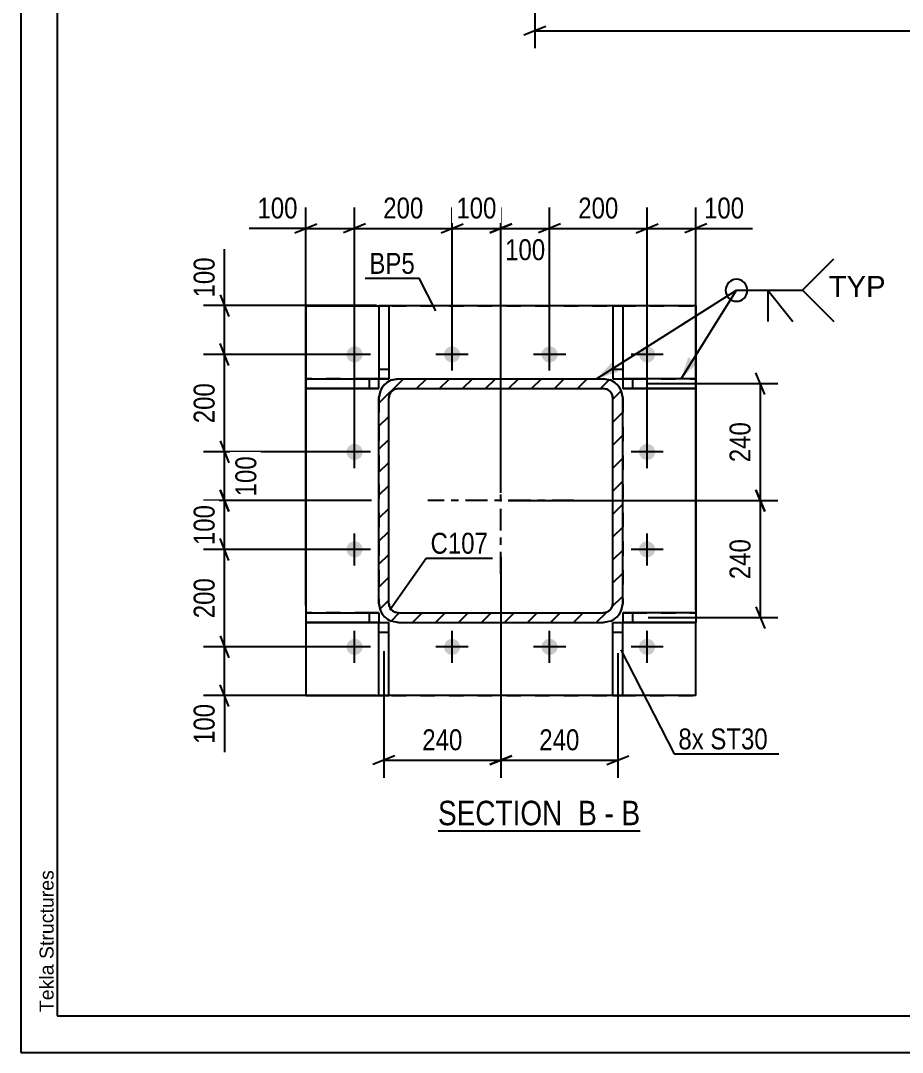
# Model space of a CAD drawing. Header units: millimetres. Extents: x -130 to 464, y -170 to 250.
# Drawn here: x -130.2 to -9.6, y -169.6 to -28.5 of the extents above; entities that cross this region are included whole.
import ezdxf

# ---------------------------------------------------------------- set-up
doc = ezdxf.new("R2010")
doc.units = ezdxf.units.MM
doc.linetypes.add('DXK_LINE_DOT2', pattern=[3.9198, 1.9599, -1.9599])
doc.linetypes.add('DXK_LINE_DOT3', pattern=[5.9187, 2.979, -0.9799, 0.9799, -0.9799])
doc.styles.add('Arial', font='ARIAL.TTF', dxfattribs={"height": 0.2})
doc.styles.add('Arial Narrow', font='ARIALN.TTF', dxfattribs={"height": 0.2})

# ---------------------------------------------------------------- blocks, each defined once
blk = doc.blocks.new('Unknown-284858837-1134')
at = {"color": 5, "linetype": 'Continuous'}
for p, q in [((-130.16, 250.42), (-130.16, -169.58)), ((-125.16, 245.42), (-125.16, -164.58)), ((-125.16, -164.58), (458.84, -164.58)), ((-130.16, -169.58), (463.84, -169.58))]:
    blk.add_line(p, q, dxfattribs=at)
at = {"color": 174, "linetype": 'Continuous', "style": 'Arial'}
blk.add_text('Tekla Structures', height=1.9102, rotation=90, dxfattribs=at).set_placement((-125.66, -164.08))
blk = doc.blocks.new('Unknown-284858837-11 - 2132')
at = {"color": 6, "linetype": 'Continuous'}
blk.add_line((-73.09, -139.26), (-45.44, -139.26), dxfattribs=at)
at = {"color": 0, "linetype": 'Continuous'}
for points in [[(-54.98, -138.51), (-54.98, -135.01), (-73.09, -135.01), (-73.09, -138.51)], [(-51.37, -138.51), (-51.37, -135.01), (-53.93, -135.01), (-53.93, -138.51)], [(-49.05, -138.51), (-49.05, -135.01), (-50.32, -135.01), (-50.32, -138.51)], [(-45.44, -138.51), (-45.44, -135.01), (-48, -135.01), (-48, -138.51)]]:
    blk.add_wipeout(points, dxfattribs=at)
at = {"color": 7, "linetype": 'Continuous', "style": 'Arial Narrow'}
for s, p in [('SECTION ', (-73.09, -138.51)), ('B', (-53.93, -138.51)), ('B', (-48, -138.51)), ('-', (-50.32, -138.51))]:
    blk.add_text(s, height=3.34, dxfattribs=at).set_placement(p)
blk = doc.blocks.new('Part-284858837-2175 - 2132')
at = {"color": 2, "linetype": 'Continuous'}
for p, q in [((-91.17, -77.46), (-82.5, -77.45)), ((-91.17, -77.46), (-91.17, -77.46)), ((-91.17, -77.46), (-91.17, -78.79)), ((-82.5, -77.45), (-81.17, -77.45)), ((-82.5, -77.45), (-82.5, -78.79)), ((-81.17, -78.79), (-81.17, -77.45)), ((-91.17, -78.79), (-82.5, -78.79)), ((-82.5, -78.79), (-91.17, -78.79)), ((-82.5, -78.79), (-81.17, -78.79)), ((-81.17, -78.79), (-82.5, -78.79)), ((-81.17, -78.79), (-81.17, -78.79))]:
    blk.add_line(p, q, dxfattribs=at)
at = {"color": 7, "linetype": 'DXK_LINE_DOT2'}
for p, q in [((-82.5, -77.46), (-91.17, -77.46)), ((-81.17, -77.46), (-82.5, -77.46)), ((-81.17, -77.45), (-81.17, -77.46)), ((-82.5, -78.79), (-82.5, -78.79))]:
    blk.add_line(p, q, dxfattribs=at)
blk = doc.blocks.new('Part-284858837-2180 - 2132')
at = {"color": 2, "linetype": 'Continuous'}
for p, q in [((-91.17, -109.46), (-82.5, -109.45)), ((-91.17, -109.46), (-91.17, -109.46)), ((-91.17, -109.46), (-91.17, -110.79)), ((-82.5, -109.45), (-81.17, -109.45)), ((-82.5, -109.45), (-82.5, -110.79)), ((-81.17, -109.45), (-81.17, -110.79)), ((-91.17, -110.79), (-82.5, -110.79)), ((-82.5, -110.79), (-91.17, -110.79)), ((-82.5, -110.79), (-81.17, -110.79)), ((-81.17, -110.79), (-82.5, -110.79))]:
    blk.add_line(p, q, dxfattribs=at)
at = {"color": 7, "linetype": 'DXK_LINE_DOT2'}
for p, q in [((-82.5, -109.46), (-91.17, -109.46)), ((-81.17, -109.46), (-82.5, -109.46)), ((-81.17, -109.45), (-81.17, -109.46)), ((-82.5, -110.79), (-82.5, -110.79)), ((-81.17, -110.79), (-81.17, -110.79)), ((-81.17, -110.79), (-81.17, -110.79))]:
    blk.add_line(p, q, dxfattribs=at)
blk = doc.blocks.new('Bolt-284858837-2244 - 2132')
at = {"linetype": 'Continuous'}
for points in [[(-84.5, -75.22), (-84.73, -75.2), (-84.95, -75.13), (-85.15, -75.01), (-85.32, -74.86), (-85.45, -74.67), (-85.55, -74.46), (-85.6, -74.24), (-85.6, -74.01), (-85.55, -73.78), (-85.45, -73.57), (-85.32, -73.39), (-85.15, -73.23), (-84.95, -73.12), (-84.73, -73.05), (-84.5, -73.02), (-84.27, -73.05), (-84.05, -73.12), (-83.85, -73.23), (-83.68, -73.39), (-83.55, -73.57), (-83.46, -73.78), (-83.41, -74.01), (-83.41, -74.24), (-83.46, -74.46), (-83.55, -74.67), (-83.68, -74.86), (-83.85, -75.01), (-84.05, -75.13), (-84.27, -75.2)], [(-71.17, -75.22), (-71.4, -75.2), (-71.62, -75.13), (-71.81, -75.01), (-71.99, -74.86), (-72.12, -74.67), (-72.21, -74.46), (-72.26, -74.24), (-72.26, -74.01), (-72.21, -73.78), (-72.12, -73.57), (-71.99, -73.39), (-71.81, -73.23), (-71.62, -73.12), (-71.4, -73.05), (-71.17, -73.02), (-70.94, -73.05), (-70.72, -73.12), (-70.52, -73.23), (-70.35, -73.39), (-70.22, -73.57), (-70.12, -73.78), (-70.07, -74.01), (-70.07, -74.24), (-70.12, -74.46), (-70.22, -74.67), (-70.35, -74.86), (-70.52, -75.01), (-70.72, -75.13), (-70.94, -75.2)], [(-57.83, -75.22), (-58.06, -75.2), (-58.28, -75.13), (-58.48, -75.01), (-58.65, -74.86), (-58.79, -74.67), (-58.88, -74.46), (-58.93, -74.24), (-58.93, -74.01), (-58.88, -73.78), (-58.79, -73.57), (-58.65, -73.39), (-58.48, -73.23), (-58.28, -73.12), (-58.06, -73.05), (-57.83, -73.02), (-57.61, -73.05), (-57.39, -73.12), (-57.19, -73.23), (-57.02, -73.39), (-56.88, -73.57), (-56.79, -73.78), (-56.74, -74.01), (-56.74, -74.24), (-56.79, -74.46), (-56.88, -74.67), (-57.02, -74.86), (-57.19, -75.01), (-57.39, -75.13), (-57.61, -75.2)], [(-44.5, -75.22), (-44.73, -75.2), (-44.95, -75.13), (-45.15, -75.01), (-45.32, -74.86), (-45.45, -74.67), (-45.55, -74.46), (-45.6, -74.24), (-45.6, -74.01), (-45.55, -73.78), (-45.45, -73.57), (-45.32, -73.39), (-45.15, -73.23), (-44.95, -73.12), (-44.73, -73.05), (-44.5, -73.02), (-44.27, -73.05), (-44.05, -73.12), (-43.85, -73.23), (-43.68, -73.39), (-43.55, -73.57), (-43.46, -73.78), (-43.41, -74.01), (-43.41, -74.24), (-43.46, -74.46), (-43.55, -74.67), (-43.68, -74.86), (-43.85, -75.01), (-44.05, -75.13), (-44.27, -75.2)], [(-84.5, -88.56), (-84.73, -88.53), (-84.95, -88.46), (-85.15, -88.35), (-85.32, -88.19), (-85.45, -88.01), (-85.55, -87.8), (-85.6, -87.57), (-85.6, -87.34), (-85.55, -87.12), (-85.45, -86.91), (-85.32, -86.72), (-85.15, -86.57), (-84.95, -86.45), (-84.73, -86.38), (-84.5, -86.36), (-84.27, -86.38), (-84.05, -86.45), (-83.85, -86.57), (-83.68, -86.72), (-83.55, -86.91), (-83.46, -87.12), (-83.41, -87.34), (-83.41, -87.57), (-83.46, -87.8), (-83.55, -88.01), (-83.68, -88.19), (-83.85, -88.35), (-84.05, -88.46), (-84.27, -88.53)], [(-44.5, -88.56), (-44.73, -88.53), (-44.95, -88.46), (-45.15, -88.35), (-45.32, -88.19), (-45.45, -88.01), (-45.55, -87.8), (-45.6, -87.57), (-45.6, -87.34), (-45.55, -87.12), (-45.45, -86.91), (-45.32, -86.72), (-45.15, -86.57), (-44.95, -86.45), (-44.73, -86.38), (-44.5, -86.36), (-44.27, -86.38), (-44.05, -86.45), (-43.85, -86.57), (-43.68, -86.72), (-43.55, -86.91), (-43.46, -87.12), (-43.41, -87.34), (-43.41, -87.57), (-43.46, -87.8), (-43.55, -88.01), (-43.68, -88.19), (-43.85, -88.35), (-44.05, -88.46), (-44.27, -88.53)], [(-84.5, -101.89), (-84.73, -101.86), (-84.95, -101.79), (-85.15, -101.68), (-85.32, -101.53), (-85.45, -101.34), (-85.55, -101.13), (-85.6, -100.9), (-85.6, -100.67), (-85.55, -100.45), (-85.45, -100.24), (-85.32, -100.05), (-85.15, -99.9), (-84.95, -99.78), (-84.73, -99.71), (-84.5, -99.69), (-84.27, -99.71), (-84.05, -99.78), (-83.85, -99.9), (-83.68, -100.05), (-83.55, -100.24), (-83.46, -100.45), (-83.41, -100.67), (-83.41, -100.9), (-83.46, -101.13), (-83.55, -101.34), (-83.68, -101.53), (-83.85, -101.68), (-84.05, -101.79), (-84.27, -101.86)], [(-44.5, -101.89), (-44.73, -101.86), (-44.95, -101.79), (-45.15, -101.68), (-45.32, -101.53), (-45.45, -101.34), (-45.55, -101.13), (-45.6, -100.9), (-45.6, -100.67), (-45.55, -100.45), (-45.45, -100.24), (-45.32, -100.05), (-45.15, -99.9), (-44.95, -99.78), (-44.73, -99.71), (-44.5, -99.69), (-44.27, -99.71), (-44.05, -99.78), (-43.85, -99.9), (-43.68, -100.05), (-43.55, -100.24), (-43.46, -100.45), (-43.41, -100.67), (-43.41, -100.9), (-43.46, -101.13), (-43.55, -101.34), (-43.68, -101.53), (-43.85, -101.68), (-44.05, -101.79), (-44.27, -101.86)], [(-84.5, -115.22), (-84.73, -115.2), (-84.95, -115.13), (-85.15, -115.01), (-85.32, -114.86), (-85.45, -114.67), (-85.55, -114.46), (-85.6, -114.24), (-85.6, -114.01), (-85.55, -113.78), (-85.45, -113.57), (-85.32, -113.39), (-85.15, -113.23), (-84.95, -113.12), (-84.73, -113.05), (-84.5, -113.02), (-84.27, -113.05), (-84.05, -113.12), (-83.85, -113.23), (-83.68, -113.39), (-83.55, -113.57), (-83.46, -113.78), (-83.41, -114.01), (-83.41, -114.24), (-83.46, -114.46), (-83.55, -114.67), (-83.68, -114.86), (-83.85, -115.01), (-84.05, -115.13), (-84.27, -115.2)], [(-71.17, -115.22), (-71.4, -115.2), (-71.62, -115.13), (-71.81, -115.01), (-71.99, -114.86), (-72.12, -114.67), (-72.21, -114.46), (-72.26, -114.24), (-72.26, -114.01), (-72.21, -113.78), (-72.12, -113.57), (-71.99, -113.39), (-71.81, -113.23), (-71.62, -113.12), (-71.4, -113.05), (-71.17, -113.02), (-70.94, -113.05), (-70.72, -113.12), (-70.52, -113.23), (-70.35, -113.39), (-70.22, -113.57), (-70.12, -113.78), (-70.07, -114.01), (-70.07, -114.24), (-70.12, -114.46), (-70.22, -114.67), (-70.35, -114.86), (-70.52, -115.01), (-70.72, -115.13), (-70.94, -115.2)], [(-57.83, -115.22), (-58.06, -115.2), (-58.28, -115.13), (-58.48, -115.01), (-58.65, -114.86), (-58.79, -114.67), (-58.88, -114.46), (-58.93, -114.24), (-58.93, -114.01), (-58.88, -113.78), (-58.79, -113.57), (-58.65, -113.39), (-58.48, -113.23), (-58.28, -113.12), (-58.06, -113.05), (-57.83, -113.02), (-57.61, -113.05), (-57.39, -113.12), (-57.19, -113.23), (-57.02, -113.39), (-56.88, -113.57), (-56.79, -113.78), (-56.74, -114.01), (-56.74, -114.24), (-56.79, -114.46), (-56.88, -114.67), (-57.02, -114.86), (-57.19, -115.01), (-57.39, -115.13), (-57.61, -115.2)], [(-44.5, -115.22), (-44.73, -115.2), (-44.95, -115.13), (-45.15, -115.01), (-45.32, -114.86), (-45.45, -114.67), (-45.55, -114.46), (-45.6, -114.24), (-45.6, -114.01), (-45.55, -113.78), (-45.45, -113.57), (-45.32, -113.39), (-45.15, -113.23), (-44.95, -113.12), (-44.73, -113.05), (-44.5, -113.02), (-44.27, -113.05), (-44.05, -113.12), (-43.85, -113.23), (-43.68, -113.39), (-43.55, -113.57), (-43.46, -113.78), (-43.41, -114.01), (-43.41, -114.24), (-43.46, -114.46), (-43.55, -114.67), (-43.68, -114.86), (-43.85, -115.01), (-44.05, -115.13), (-44.27, -115.2)]]:
    blk.add_hatch(color=1, dxfattribs=at).paths.add_polyline_path(points)
at = {"color": 1, "linetype": 'Continuous'}
for p, q in [((-84.5, -76.32), (-84.5, -71.92)), ((-71.17, -76.32), (-71.17, -71.92)), ((-57.83, -76.32), (-57.83, -71.92)), ((-44.5, -76.32), (-44.5, -71.92)), ((-82.3, -74.12), (-86.7, -74.12)), ((-68.97, -74.12), (-73.37, -74.12)), ((-55.63, -74.12), (-60.03, -74.12)), ((-42.3, -74.12), (-46.7, -74.12)), ((-84.5, -89.66), (-84.5, -85.26)), ((-44.5, -89.66), (-44.5, -85.26)), ((-82.3, -87.46), (-86.7, -87.46)), ((-42.3, -87.46), (-46.7, -87.46)), ((-84.5, -102.99), (-84.5, -98.59)), ((-44.5, -102.99), (-44.5, -98.59)), ((-82.3, -100.79), (-86.7, -100.79)), ((-42.3, -100.79), (-46.7, -100.79)), ((-84.5, -116.32), (-84.5, -111.92)), ((-71.17, -116.32), (-71.17, -111.92)), ((-57.83, -116.32), (-57.83, -111.92)), ((-44.5, -116.32), (-44.5, -111.92)), ((-82.3, -114.12), (-86.7, -114.12)), ((-68.97, -114.12), (-73.37, -114.12)), ((-55.63, -114.12), (-60.03, -114.12)), ((-42.3, -114.12), (-46.7, -114.12))]:
    blk.add_line(p, q, dxfattribs=at)
blk = doc.blocks.new('Part-284858837-2185 - 2132')
at = {"color": 2, "linetype": 'Continuous'}
for p, q in [((-46.5, -77.45), (-47.83, -77.45)), ((-47.83, -77.45), (-47.83, -78.79)), ((-46.5, -77.45), (-46.5, -78.79)), ((-37.83, -77.46), (-46.5, -77.45)), ((-37.83, -77.46), (-37.83, -78.79)), ((-47.83, -78.79), (-46.5, -78.79)), ((-46.5, -78.79), (-47.83, -78.79)), ((-47.83, -78.79), (-47.83, -78.79)), ((-47.83, -78.79), (-47.83, -78.79)), ((-46.5, -78.79), (-37.83, -78.79)), ((-37.83, -78.79), (-46.5, -78.79)), ((-37.83, -78.79), (-37.83, -78.79))]:
    blk.add_line(p, q, dxfattribs=at)
at = {"color": 7, "linetype": 'DXK_LINE_DOT2'}
for p, q in [((-47.83, -77.46), (-46.5, -77.46)), ((-46.5, -77.46), (-37.83, -77.46)), ((-46.5, -78.79), (-46.5, -78.79)), ((-37.83, -78.79), (-37.83, -78.79))]:
    blk.add_line(p, q, dxfattribs=at)
blk = doc.blocks.new('Part-284858837-2190 - 2132')
at = {"color": 2, "linetype": 'Continuous'}
for p, q in [((-46.5, -109.45), (-47.83, -109.45)), ((-47.83, -109.45), (-47.83, -110.79)), ((-46.5, -109.45), (-46.5, -110.79)), ((-37.83, -109.46), (-46.5, -109.45)), ((-37.83, -109.46), (-37.83, -110.79)), ((-47.83, -110.79), (-46.5, -110.79)), ((-46.5, -110.79), (-47.83, -110.79)), ((-46.5, -110.79), (-37.83, -110.79)), ((-37.83, -110.79), (-46.5, -110.79)), ((-37.83, -110.79), (-37.83, -110.79))]:
    blk.add_line(p, q, dxfattribs=at)
at = {"color": 7, "linetype": 'DXK_LINE_DOT2'}
for p, q in [((-47.83, -109.46), (-46.5, -109.46)), ((-46.5, -109.46), (-37.83, -109.46)), ((-47.83, -110.79), (-47.83, -110.79)), ((-47.83, -110.79), (-47.83, -110.79)), ((-46.5, -110.79), (-46.5, -110.79)), ((-37.83, -110.79), (-37.83, -110.79))]:
    blk.add_line(p, q, dxfattribs=at)
blk = doc.blocks.new('Part-284858837-2226 - 2132')
at = {"color": 2, "linetype": 'Continuous'}
for p, q in [((-91.17, -67.46), (-81.17, -67.46)), ((-91.17, -67.46), (-91.17, -67.46)), ((-91.17, -67.46), (-91.17, -77.46)), ((-49.17, -67.46), (-79.83, -67.46)), ((-37.83, -67.46), (-47.83, -67.46)), ((-37.83, -67.46), (-37.83, -67.46)), ((-37.83, -67.46), (-37.83, -77.46)), ((-91.17, -78.79), (-91.17, -109.46)), ((-37.83, -78.79), (-37.83, -109.46)), ((-91.17, -110.79), (-91.17, -120.79)), ((-37.83, -120.79), (-37.83, -110.79)), ((-91.17, -120.79), (-81.17, -120.79)), ((-49.17, -120.79), (-79.83, -120.79)), ((-37.83, -120.79), (-47.83, -120.79))]:
    blk.add_line(p, q, dxfattribs=at)
at = {"color": 7, "linetype": 'DXK_LINE_DOT2'}
for p, q in [((-91.17, -67.46), (-37.83, -67.46)), ((-81.17, -67.46), (-79.83, -67.46)), ((-47.83, -67.46), (-49.17, -67.46)), ((-91.17, -77.46), (-91.17, -78.79)), ((-37.83, -77.46), (-37.83, -78.79)), ((-91.17, -109.46), (-91.17, -110.79)), ((-37.83, -109.46), (-37.83, -110.79)), ((-91.17, -120.79), (-37.83, -120.79)), ((-81.17, -120.79), (-79.83, -120.79)), ((-47.83, -120.79), (-49.17, -120.79))]:
    blk.add_line(p, q, dxfattribs=at)
blk = doc.blocks.new('Part-284858837-2259 - 2132')
at = {"linetype": 'Continuous'}
h = blk.add_hatch(dxfattribs=at)
h.set_pattern_fill('', scale=0.7, style=0, pattern_type=0)
h.set_pattern_definition([(45, (-48.0378, -79.0994), (-1.57154, 1.57154), [])])
h.paths.add_polyline_path([(-47.83, -80.12), (-48.04, -79.1), (-48.62, -78.23), (-49.48, -77.66), (-50.5, -77.45), (-78.5, -77.45), (-79.52, -77.66), (-80.39, -78.23), (-80.97, -79.1), (-81.17, -80.12), (-81.17, -108.12), (-80.97, -109.14), (-80.39, -110.01), (-79.52, -110.58), (-78.5, -110.79), (-50.5, -110.79), (-49.48, -110.58), (-48.62, -110.01), (-48.04, -109.14), (-47.83, -108.12)])
h.paths.add_polyline_path([(-49.27, -108.63), (-49.56, -109.06), (-49.99, -109.35), (-50.5, -109.45), (-78.5, -109.45), (-79.01, -109.35), (-79.44, -109.06), (-79.73, -108.63), (-79.83, -108.12), (-79.83, -80.12), (-79.73, -79.61), (-79.44, -79.18), (-79.01, -78.89), (-78.5, -78.79), (-50.5, -78.79), (-49.99, -78.89), (-49.56, -79.18), (-49.27, -79.61), (-49.17, -80.12), (-49.17, -108.12)])
at = {"color": 2, "linetype": 'Continuous'}
for p, q in [((-78.5, -77.45), (-79.52, -77.66)), ((-78.5, -77.45), (-50.5, -77.45)), ((-49.48, -77.66), (-50.5, -77.45)), ((-78.5, -78.79), (-79.01, -78.89)), ((-79.01, -78.89), (-78.5, -78.79)), ((-78.5, -78.79), (-78.5, -78.79)), ((-78.5, -78.79), (-50.5, -78.79)), ((-78.5, -78.79), (-50.5, -78.79)), ((-50.5, -78.79), (-50.5, -78.79)), ((-49.99, -78.89), (-50.5, -78.79)), ((-50.5, -78.79), (-49.99, -78.89)), ((-80.97, -79.1), (-81.17, -80.12)), ((-81.17, -108.12), (-81.17, -80.12)), ((-79.83, -80.12), (-79.73, -79.61)), ((-79.83, -108.12), (-79.83, -80.12)), ((-49.27, -79.61), (-49.17, -80.12)), ((-49.17, -108.12), (-49.17, -80.12)), ((-47.83, -80.12), (-48.04, -79.1)), ((-47.83, -108.12), (-47.83, -80.12)), ((-81.17, -108.12), (-80.97, -109.14)), ((-79.73, -108.63), (-79.83, -108.12)), ((-49.17, -108.12), (-49.27, -108.63)), ((-48.04, -109.14), (-47.83, -108.12)), ((-80.97, -109.14), (-80.97, -109.14)), ((-80.97, -109.14), (-80.97, -109.14)), ((-78.5, -109.45), (-79.01, -109.35)), ((-78.5, -109.45), (-50.5, -109.45)), ((-49.99, -109.35), (-50.5, -109.45)), ((-48.04, -109.14), (-48.04, -109.14)), ((-48.04, -109.14), (-48.04, -109.14)), ((-79.52, -110.58), (-78.5, -110.79)), ((-78.5, -110.79), (-79.52, -110.59)), ((-78.5, -110.79), (-50.5, -110.79)), ((-78.5, -110.79), (-78.5, -110.79)), ((-78.5, -110.79), (-50.5, -110.79)), ((-50.5, -110.79), (-49.48, -110.58)), ((-49.48, -110.59), (-50.5, -110.79)), ((-50.5, -110.79), (-50.5, -110.79))]:
    blk.add_line(p, q, dxfattribs=at)
at = {"color": 7, "linetype": 'DXK_LINE_DOT2'}
for p, q in [((-79.52, -77.66), (-78.5, -77.46)), ((-78.5, -77.46), (-78.5, -77.45)), ((-78.5, -77.46), (-50.5, -77.46)), ((-50.5, -77.46), (-50.5, -77.45)), ((-50.5, -77.46), (-49.48, -77.66)), ((-81.17, -80.12), (-80.97, -79.1)), ((-81.17, -80.12), (-81.17, -108.12)), ((-79.73, -79.61), (-79.83, -80.12)), ((-79.83, -80.12), (-79.83, -80.12)), ((-79.83, -108.12), (-79.83, -80.12)), ((-79.73, -79.61), (-79.73, -79.61)), ((-49.27, -79.61), (-49.27, -79.61)), ((-49.17, -80.12), (-49.27, -79.61)), ((-49.17, -80.12), (-49.17, -80.12)), ((-49.17, -108.12), (-49.17, -80.12)), ((-48.04, -79.1), (-47.83, -80.12)), ((-47.83, -80.12), (-47.83, -108.12)), ((-80.97, -109.14), (-81.17, -108.12)), ((-79.83, -108.12), (-79.83, -108.12)), ((-79.83, -108.12), (-79.73, -108.63)), ((-49.27, -108.63), (-49.17, -108.12)), ((-49.17, -108.12), (-49.17, -108.12)), ((-47.83, -108.12), (-48.04, -109.14)), ((-79.01, -109.35), (-78.5, -109.46)), ((-78.5, -109.46), (-78.5, -109.45)), ((-78.5, -109.46), (-50.5, -109.46)), ((-50.5, -109.46), (-49.99, -109.35)), ((-50.5, -109.46), (-50.5, -109.45))]:
    blk.add_line(p, q, dxfattribs=at)
at = {"color": 7, "linetype": 'DXK_LINE_DOT3'}
for p, q in [((-64.5, -104.12), (-64.5, -84.12)), ((-54.5, -94.12), (-74.5, -94.12))]:
    blk.add_line(p, q, dxfattribs=at)
at = {"color": 7, "linetype": 'DXK_LINE_DOT2'}
for centre, radius, start, end in [((-78.5, -80.12), 2.67, 112.5, 157.5), ((-50.5, -80.12), 2.67, 22.5, 67.5), ((-78.5, -108.12), 1.33, 202.5, 247.5), ((-50.5, -108.12), 1.33, 292.5, 337.5)]:
    blk.add_arc(centre, radius, start, end, dxfattribs=at)
at = {"color": 2, "linetype": 'Continuous'}
for centre, radius, start, end in [((-78.5, -80.12), 2.67, 112.5, 157.5), ((-78.5, -80.12), 1.33, 112.5, 157.5), ((-78.5, -80.12), 1.33, 112.5, 157.5), ((-50.5, -80.12), 1.33, 22.5, 67.5), ((-50.5, -80.12), 1.33, 22.5, 67.5), ((-50.5, -80.12), 2.67, 22.5, 67.5), ((-78.5, -108.12), 1.33, 202.5, 247.5), ((-50.5, -108.12), 1.33, 292.5, 337.5), ((-78.5, -108.12), 2.67, 202.5, 247.5), ((-78.5, -108.12), 2.67, 202.5, 247.5), ((-50.5, -108.12), 2.67, 292.5, 337.5), ((-50.5, -108.12), 2.67, 292.5, 337.5)]:
    blk.add_arc(centre, radius, start, end, dxfattribs=at)
blk = doc.blocks.new('Part-284858837-2264 - 2132')
at = {"color": 2, "linetype": 'Continuous'}
for p, q in [((-81.17, -110.79), (-79.83, -110.79)), ((-81.17, -120.79), (-81.17, -110.79)), ((-79.83, -120.79), (-79.83, -110.79)), ((-81.17, -112.12), (-79.83, -112.12)), ((-81.17, -120.79), (-79.83, -120.79))]:
    blk.add_line(p, q, dxfattribs=at)
at = {"color": 7, "linetype": 'DXK_LINE_DOT2'}
for p, q in [((-81.17, -110.79), (-79.83, -110.79)), ((-81.17, -112.12), (-79.83, -112.12)), ((-79.83, -120.79), (-81.17, -120.79))]:
    blk.add_line(p, q, dxfattribs=at)
blk = doc.blocks.new('Part-284858837-2269 - 2132')
at = {"color": 2, "linetype": 'Continuous'}
for p, q in [((-49.17, -110.79), (-47.83, -110.79)), ((-49.17, -120.79), (-49.17, -110.79)), ((-47.83, -120.79), (-47.83, -110.79)), ((-49.17, -112.12), (-47.83, -112.12)), ((-49.17, -120.79), (-47.83, -120.79))]:
    blk.add_line(p, q, dxfattribs=at)
at = {"color": 7, "linetype": 'DXK_LINE_DOT2'}
for p, q in [((-49.17, -110.79), (-47.83, -110.79)), ((-49.17, -112.12), (-47.83, -112.12)), ((-47.83, -120.79), (-49.17, -120.79))]:
    blk.add_line(p, q, dxfattribs=at)
blk = doc.blocks.new('Part-284858837-2274 - 2132')
at = {"color": 2, "linetype": 'Continuous'}
for p, q in [((-81.17, -67.46), (-81.17, -77.45)), ((-79.83, -67.46), (-81.17, -67.46)), ((-79.83, -67.46), (-79.83, -77.46)), ((-81.17, -76.12), (-79.83, -76.12)), ((-81.17, -77.45), (-79.83, -77.45)), ((-79.83, -77.46), (-81.17, -77.46))]:
    blk.add_line(p, q, dxfattribs=at)
at = {"color": 7, "linetype": 'DXK_LINE_DOT2'}
for p, q in [((-81.17, -67.46), (-79.83, -67.46)), ((-81.17, -76.12), (-79.83, -76.12)), ((-81.17, -77.45), (-81.17, -77.46))]:
    blk.add_line(p, q, dxfattribs=at)
blk = doc.blocks.new('Part-284858837-2279 - 2132')
at = {"color": 2, "linetype": 'Continuous'}
for p, q in [((-49.17, -67.46), (-49.17, -77.46)), ((-47.83, -67.46), (-49.17, -67.46)), ((-47.83, -67.46), (-47.83, -77.45)), ((-49.17, -76.12), (-47.83, -76.12)), ((-49.17, -77.45), (-47.83, -77.45)), ((-49.17, -77.46), (-47.83, -77.46))]:
    blk.add_line(p, q, dxfattribs=at)
at = {"color": 7, "linetype": 'DXK_LINE_DOT2'}
for p, q in [((-49.17, -67.46), (-47.83, -67.46)), ((-49.17, -76.12), (-47.83, -76.12)), ((-47.83, -77.45), (-47.83, -77.46))]:
    blk.add_line(p, q, dxfattribs=at)
blk = doc.blocks.new('StraightDimension-284858837-2420 - 2132')
at = {"color": 7, "linetype": 'Continuous'}
for p, q in [((-64.5, -93.03), (-64.5, -54.48)), ((-57.83, -73.12), (-57.83, -54.48)), ((-66, -57.48), (-63, -56.28)), ((-56.33, -56.28), (-59.33, -57.48)), ((-64.5, -56.88), (-57.83, -56.88))]:
    blk.add_line(p, q, dxfattribs=at)
at = {"color": 0}
blk.add_wipeout([(-57.83, -61.83), (-57.83, -57.63), (-64.51, -57.63), (-64.51, -61.83)], dxfattribs=at)
at = {"color": 3, "style": 'Arial Narrow'}
blk.add_text('100', height=2.863, dxfattribs=at).set_placement((-63.91, -61.23))
blk = doc.blocks.new('StraightDimension-284858837-2453 - 2132')
at = {"color": 7, "linetype": 'Continuous'}
for p, q in [((-64.5, -101.79), (-64.5, -132.01)), ((-80.5, -114.7), (-80.5, -132.01)), ((-79, -129.01), (-82, -130.21)), ((-80.5, -129.61), (-64.5, -129.61)), ((-66, -130.21), (-63, -129.01))]:
    blk.add_line(p, q, dxfattribs=at)
at = {"color": 0}
blk.add_wipeout([(-69.16, -128.86), (-69.16, -124.66), (-75.84, -124.66), (-75.84, -128.86)], dxfattribs=at)
at = {"color": 3, "style": 'Arial Narrow'}
blk.add_text('240', height=2.863, dxfattribs=at).set_placement((-75.24, -128.26))
blk = doc.blocks.new('StraightDimension-284858837-2388 - 2132')
at = {"color": 7, "linetype": 'Continuous'}
for p, q in [((-91.17, -108.46), (-91.17, -54.03)), ((-84.5, -86.46), (-84.5, -54.03)), ((-92.67, -57.48), (-89.67, -56.28)), ((-83, -56.28), (-86, -57.48)), ((-91.17, -56.88), (-98.9, -56.88)), ((-91.17, -56.88), (-98.9, -56.88)), ((-91.17, -56.88), (-84.5, -56.88))]:
    blk.add_line(p, q, dxfattribs=at)
at = {"color": 0}
blk.add_wipeout([(-91.69, -56.13), (-91.69, -51.93), (-98.38, -51.93), (-98.38, -56.13)], dxfattribs=at)
at = {"color": 3, "style": 'Arial Narrow'}
blk.add_text('100', height=2.863, dxfattribs=at).set_placement((-97.78, -55.53))
blk = doc.blocks.new('StraightDimension-284858837-5790 - 2132')
at = {"color": 7, "linetype": 'Continuous'}
for p, q in [((-101.69, -75.62), (-102.89, -72.62)), ((-85.5, -74.12), (-105.14, -74.12)), ((-102.29, -87.46), (-102.29, -74.12)), ((-102.89, -85.96), (-101.69, -88.96)), ((-85.5, -87.46), (-105.14, -87.46))]:
    blk.add_line(p, q, dxfattribs=at)
at = {"color": 0}
blk.add_wipeout([(-103.04, -77.45), (-107.24, -77.45), (-107.24, -84.13), (-103.04, -84.13)], dxfattribs=at)
at = {"color": 3, "style": 'Arial Narrow'}
blk.add_text('200', height=2.863, rotation=90.0002, dxfattribs=at).set_placement((-103.64, -83.53))
blk = doc.blocks.new('StraightDimension-284858837-2281 - 2132')
at = {"color": 7, "linetype": 'Continuous'}
for p, q in [((-28.41, -95.62), (-29.61, -92.62)), ((-63.5, -94.12), (-26.61, -94.12)), ((-29.01, -110.12), (-29.01, -94.12)), ((-29.61, -108.62), (-28.41, -111.62)), ((-44.34, -110.12), (-26.61, -110.12))]:
    blk.add_line(p, q, dxfattribs=at)
at = {"color": 0}
blk.add_wipeout([(-29.76, -98.78), (-33.96, -98.78), (-33.96, -105.46), (-29.76, -105.46)], dxfattribs=at)
at = {"color": 3, "style": 'Arial Narrow'}
blk.add_text('240', height=2.863, rotation=90.0002, dxfattribs=at).set_placement((-30.36, -104.86))
blk = doc.blocks.new('StraightDimension-284858837-2292 - 2132')
at = {"color": 7, "linetype": 'Continuous'}
for p, q in [((-28.41, -79.62), (-29.61, -76.62)), ((-44.34, -78.12), (-26.61, -78.12)), ((-29.01, -94.12), (-29.01, -78.12)), ((-29.61, -92.62), (-28.41, -95.62)), ((-63.5, -94.12), (-26.61, -94.12))]:
    blk.add_line(p, q, dxfattribs=at)
at = {"color": 0}
blk.add_wipeout([(-29.76, -82.78), (-33.96, -82.78), (-33.96, -89.46), (-29.76, -89.46)], dxfattribs=at)
at = {"color": 3, "style": 'Arial Narrow'}
blk.add_text('240', height=2.863, rotation=90.0002, dxfattribs=at).set_placement((-30.36, -88.86))
blk = doc.blocks.new('StraightDimension-284858837-2398 - 2132')
at = {"color": 7, "linetype": 'Continuous'}
for p, q in [((-84.5, -86.46), (-84.5, -54.03)), ((-71.17, -73.12), (-71.17, -54.03)), ((-83, -56.28), (-86, -57.48)), ((-72.67, -57.48), (-69.67, -56.28)), ((-84.5, -56.88), (-71.17, -56.88))]:
    blk.add_line(p, q, dxfattribs=at)
at = {"color": 0}
blk.add_wipeout([(-74.49, -56.13), (-74.49, -51.93), (-81.18, -51.93), (-81.18, -56.13)], dxfattribs=at)
at = {"color": 3, "style": 'Arial Narrow'}
blk.add_text('200', height=2.863, dxfattribs=at).set_placement((-80.58, -55.53))
blk = doc.blocks.new('StraightDimension-284858837-2411 - 2132')
at = {"color": 7, "linetype": 'Continuous'}
for p, q in [((-71.17, -73.12), (-71.17, -54.03)), ((-64.5, -93.03), (-64.5, -54.03)), ((-72.67, -57.48), (-69.67, -56.28)), ((-63, -56.28), (-66, -57.48)), ((-71.17, -56.88), (-64.5, -56.88))]:
    blk.add_line(p, q, dxfattribs=at)
at = {"color": 0}
blk.add_wipeout([(-64.49, -56.13), (-64.49, -51.93), (-71.18, -51.93), (-71.18, -56.13)], dxfattribs=at)
at = {"color": 3, "style": 'Arial Narrow'}
blk.add_text('100', height=2.863, dxfattribs=at).set_placement((-70.58, -55.53))
blk = doc.blocks.new('StraightDimension-284858837-2429 - 2132')
at = {"color": 7, "linetype": 'Continuous'}
for p, q in [((-57.83, -73.12), (-57.83, -54.03)), ((-44.5, -86.46), (-44.5, -54.03)), ((-56.33, -56.28), (-59.33, -57.48)), ((-46, -57.48), (-43, -56.28)), ((-57.83, -56.88), (-44.5, -56.88))]:
    blk.add_line(p, q, dxfattribs=at)
at = {"color": 0}
blk.add_wipeout([(-47.83, -56.13), (-47.83, -51.93), (-54.51, -51.93), (-54.51, -56.13)], dxfattribs=at)
at = {"color": 3, "style": 'Arial Narrow'}
blk.add_text('200', height=2.863, dxfattribs=at).set_placement((-53.91, -55.53))
blk = doc.blocks.new('StraightDimension-284858837-2442 - 2132')
at = {"color": 7, "linetype": 'Continuous'}
for p, q in [((-44.5, -86.46), (-44.5, -54.03)), ((-37.83, -109.12), (-37.83, -54.03)), ((-46, -57.48), (-43, -56.28)), ((-36.33, -56.28), (-39.33, -57.48)), ((-44.5, -56.88), (-37.83, -56.88)), ((-37.83, -56.88), (-30.1, -56.88)), ((-37.83, -56.88), (-30.1, -56.88))]:
    blk.add_line(p, q, dxfattribs=at)
at = {"color": 0}
blk.add_wipeout([(-30.63, -56.13), (-30.63, -51.93), (-37.31, -51.93), (-37.31, -56.13)], dxfattribs=at)
at = {"color": 3, "style": 'Arial Narrow'}
blk.add_text('100', height=2.863, dxfattribs=at).set_placement((-36.71, -55.53))
blk = doc.blocks.new('StraightDimension-284858837-2469 - 2132')
at = {"color": 7, "linetype": 'Continuous'}
for p, q in [((-64.5, -101.79), (-64.5, -132.01)), ((-48.5, -114.99), (-48.5, -132.01)), ((-63, -129.01), (-66, -130.21)), ((-64.5, -129.61), (-48.5, -129.61)), ((-50, -130.21), (-47, -129.01))]:
    blk.add_line(p, q, dxfattribs=at)
at = {"color": 0}
blk.add_wipeout([(-53.16, -128.86), (-53.16, -124.66), (-59.84, -124.66), (-59.84, -128.86)], dxfattribs=at)
at = {"color": 3, "style": 'Arial Narrow'}
blk.add_text('240', height=2.863, dxfattribs=at).set_placement((-59.24, -128.26))
blk = doc.blocks.new('StraightDimension-284858837-5789 - 2132')
at = {"color": 7, "linetype": 'Continuous'}
for p, q in [((-102.29, -67.45), (-102.29, -59.72)), ((-102.29, -67.45), (-102.29, -59.72)), ((-102.89, -65.95), (-101.69, -68.95)), ((-81.5, -67.45), (-105.14, -67.45)), ((-102.29, -74.12), (-102.29, -67.45)), ((-101.69, -75.62), (-102.89, -72.62)), ((-85.5, -74.12), (-105.14, -74.12))]:
    blk.add_line(p, q, dxfattribs=at)
at = {"color": 0}
blk.add_wipeout([(-103.04, -60.25), (-107.24, -60.25), (-107.24, -66.93), (-103.04, -66.93)], dxfattribs=at)
at = {"color": 3, "style": 'Arial Narrow'}
blk.add_text('100', height=2.863, rotation=90.0002, dxfattribs=at).set_placement((-103.64, -66.33))
blk = doc.blocks.new('StraightDimension-284858837-5791 - 2132')
at = {"color": 7, "linetype": 'Continuous'}
for p, q in [((-102.89, -85.96), (-101.69, -88.96)), ((-85.5, -87.46), (-104.69, -87.46)), ((-102.29, -94.12), (-102.29, -87.46)), ((-101.69, -95.62), (-102.89, -92.62)), ((-82.17, -94.12), (-104.69, -94.12))]:
    blk.add_line(p, q, dxfattribs=at)
at = {"color": 0}
blk.add_wipeout([(-97.34, -87.45), (-101.54, -87.45), (-101.54, -94.13), (-97.34, -94.13)], dxfattribs=at)
at = {"color": 3, "style": 'Arial Narrow'}
blk.add_text('100', height=2.863, rotation=90.0002, dxfattribs=at).set_placement((-97.94, -93.53))
blk = doc.blocks.new('StraightDimension-284858837-5792 - 2132')
at = {"color": 7, "linetype": 'Continuous'}
for p, q in [((-102.89, -92.62), (-101.69, -95.62)), ((-82.17, -94.12), (-105.14, -94.12)), ((-102.29, -100.79), (-102.29, -94.12)), ((-101.69, -102.29), (-102.89, -99.29)), ((-85.5, -100.79), (-105.14, -100.79))]:
    blk.add_line(p, q, dxfattribs=at)
at = {"color": 0}
blk.add_wipeout([(-103.04, -94.11), (-107.24, -94.11), (-107.24, -100.8), (-103.04, -100.8)], dxfattribs=at)
at = {"color": 3, "style": 'Arial Narrow'}
blk.add_text('100', height=2.863, rotation=90.0002, dxfattribs=at).set_placement((-103.64, -100.2))
blk = doc.blocks.new('StraightDimension-284858837-5793 - 2132')
at = {"color": 7, "linetype": 'Continuous'}
for p, q in [((-101.69, -102.29), (-102.89, -99.29)), ((-85.5, -100.79), (-105.14, -100.79)), ((-102.29, -114.12), (-102.29, -100.79)), ((-102.89, -112.62), (-101.69, -115.62)), ((-85.5, -114.12), (-105.14, -114.12))]:
    blk.add_line(p, q, dxfattribs=at)
at = {"color": 0}
blk.add_wipeout([(-103.04, -104.11), (-107.24, -104.11), (-107.24, -110.8), (-103.04, -110.8)], dxfattribs=at)
at = {"color": 3, "style": 'Arial Narrow'}
blk.add_text('200', height=2.863, rotation=90.0002, dxfattribs=at).set_placement((-103.64, -110.2))
blk = doc.blocks.new('StraightDimension-284858837-5794 - 2132')
at = {"color": 7, "linetype": 'Continuous'}
for p, q in [((-102.89, -112.62), (-101.69, -115.62)), ((-85.5, -114.12), (-105.14, -114.12)), ((-102.29, -120.79), (-102.29, -114.12)), ((-101.69, -122.29), (-102.89, -119.29)), ((-81.5, -120.79), (-105.14, -120.79)), ((-102.29, -120.79), (-102.29, -128.52)), ((-102.29, -120.79), (-102.29, -128.52))]:
    blk.add_line(p, q, dxfattribs=at)
at = {"color": 0}
blk.add_wipeout([(-103.04, -121.31), (-107.24, -121.31), (-107.24, -128), (-103.04, -128)], dxfattribs=at)
at = {"color": 3, "style": 'Arial Narrow'}
blk.add_text('100', height=2.863, rotation=90.0002, dxfattribs=at).set_placement((-103.64, -127.4))
blk = doc.blocks.new('StraightDimension-284858837-1969 - 1225')
at = {"color": 7, "linetype": 'Continuous'}
for p, q in [((-59.85, 53.53), (-59.85, -32.25)), ((63.07, 53.53), (63.07, -32.25)), ((-58.35, -29.25), (-61.35, -30.45)), ((61.57, -30.45), (64.57, -29.25)), ((-59.85, -29.85), (63.07, -29.85))]:
    blk.add_line(p, q, dxfattribs=at)
at = {"color": 0}
blk.add_wipeout([(5.87, -29.1), (5.87, -24.9), (-2.65, -24.9), (-2.65, -29.1)], dxfattribs=at)
at = {"color": 3, "style": 'Arial Narrow'}
blk.add_text('1475', height=2.863, dxfattribs=at).set_placement((-2.05, -28.5))
blk = doc.blocks.new('WeldMark-284858837-2485 - 2132')
at = {"linetype": 'Continuous'}
for points in [[(-37.61, -75.31), (-39.84, -77.45), (-38.89, -74.51)], [(-48.49, -76.49), (-51.43, -77.46), (-49.29, -75.22)]]:
    blk.add_hatch(color=30, dxfattribs=at).paths.add_polyline_path(points)
at = {"color": 30, "linetype": 'Continuous'}
for p, q in [((-51.43, -77.46), (-32.27, -65.35)), ((-39.84, -77.45), (-32.27, -65.35)), ((-32.27, -65.35), (-23.27, -65.35))]:
    blk.add_line(p, q, dxfattribs=at)
at = {"color": 3, "linetype": 'Continuous'}
for q in [(-24.56, -69.63), (-27.98, -69.63)]:
    blk.add_line((-27.98, -65.35), q, dxfattribs=at)
for start, end in [(90, 270), (270, 90)]:
    blk.add_arc((-32.27, -65.35), 1.5, start, end, dxfattribs=at)
at = {"color": 0, "linetype": 'Continuous'}
blk.add_wipeout([(-11.89, -66.25), (-11.89, -63.25), (-19.67, -63.25), (-19.67, -66.25)], dxfattribs=at)
blk.add_wipeout([(-11.89, -66.25), (-11.89, -63.25), (-19.67, -63.25), (-19.67, -66.25)], dxfattribs=at)
at = {"color": 3, "linetype": 'Continuous'}
for q in [(-18.98, -61.06), (-18.98, -69.63)]:
    blk.add_line((-23.27, -65.35), q, dxfattribs=at)
at = {"color": 3, "linetype": 'Continuous', "style": 'Arial'}
blk.add_text('TYP', height=2.865, dxfattribs=at).set_placement((-19.67, -66.25))
blk = doc.blocks.new('Mark-284858837-2222 - 2132')
at = {"color": 0}
blk.add_wipeout([(-76.26, -63.1), (-76.26, -60.1), (-82.47, -60.1), (-82.47, -63.1)], dxfattribs=at)
blk.add_wipeout([(-76.26, -63.1), (-76.26, -60.1), (-82.47, -60.1), (-82.47, -63.1)], dxfattribs=at)
at = {"color": 30, "linetype": 'Continuous'}
for p in [(-83.07, -63.7), (-73.4, -68.17)]:
    blk.add_line(p, (-75.66, -63.7), dxfattribs=at)
at = {"color": 3, "style": 'Arial Narrow'}
blk.add_text('BP5', height=2.863, dxfattribs=at).set_placement((-82.47, -63.1))
blk = doc.blocks.new('Mark-284858837-2255 - 2132')
at = {"color": 0}
blk.add_wipeout([(-66.25, -101.38), (-66.25, -98.38), (-74.11, -98.38), (-74.11, -101.38)], dxfattribs=at)
blk.add_wipeout([(-66.25, -101.38), (-66.25, -98.38), (-74.11, -98.38), (-74.11, -101.38)], dxfattribs=at)
at = {"color": 30, "linetype": 'Continuous'}
for p, q in [((-79.7, -109.07), (-74.71, -101.98)), ((-74.71, -101.98), (-65.65, -101.98))]:
    blk.add_line(p, q, dxfattribs=at)
at = {"color": 3, "style": 'Arial Narrow'}
blk.add_text('C107', height=2.863, dxfattribs=at).set_placement((-74.11, -101.38))
blk = doc.blocks.new('MarkSet-284858837-2535 - 2132')
at = {"color": 0}
for points in [[(-36.75, -128.14), (-36.75, -125.14), (-40.22, -125.14), (-40.22, -128.14)], [(-28, -128.14), (-28, -125.14), (-35.85, -125.14), (-35.85, -128.14)]]:
    blk.add_wipeout(points, dxfattribs=at)
for points in [[(-36.75, -128.14), (-36.75, -125.14), (-40.22, -125.14), (-40.22, -128.14)], [(-28, -128.14), (-28, -125.14), (-35.85, -125.14), (-35.85, -128.14)]]:
    blk.add_wipeout(points, dxfattribs=at)
at = {"color": 30, "linetype": 'Continuous'}
for p, q in [((-48.07, -114.54), (-40.82, -128.74)), ((-40.82, -128.74), (-26.5, -128.74))]:
    blk.add_line(p, q, dxfattribs=at)
at = {"color": 3, "style": 'Arial Narrow'}
for s, p in [('8x', (-40.22, -128.14)), ('ST30', (-35.85, -128.14))]:
    blk.add_text(s, height=2.863, dxfattribs=at).set_placement(p)

msp = doc.modelspace()

# ---------------------------------------------------------------- block references
for name in ['Unknown-284858837-1134', 'Part-284858837-2226 - 2132', 'Part-284858837-2274 - 2132', 'Part-284858837-2279 - 2132', 'Bolt-284858837-2244 - 2132', 'Part-284858837-2175 - 2132', 'Part-284858837-2259 - 2132', 'Part-284858837-2185 - 2132', 'Part-284858837-2180 - 2132', 'Part-284858837-2190 - 2132', 'Part-284858837-2264 - 2132', 'Part-284858837-2269 - 2132']:
    msp.add_blockref(name, (0, 0))

# ---------------------------------------------------------------- next in the draw order: block references
for name in ['StraightDimension-284858837-1969 - 1225', 'StraightDimension-284858837-2388 - 2132', 'StraightDimension-284858837-2420 - 2132', 'StraightDimension-284858837-2453 - 2132', 'Unknown-284858837-11 - 2132']:
    msp.add_blockref(name, (0, 0))

# ---------------------------------------------------------------- next in the draw order: block references
for name in ['StraightDimension-284858837-5790 - 2132', 'StraightDimension-284858837-2281 - 2132']:
    msp.add_blockref(name, (0, 0))

# ---------------------------------------------------------------- next in the draw order: block references
for name in ['StraightDimension-284858837-2398 - 2132', 'StraightDimension-284858837-2292 - 2132', 'StraightDimension-284858837-2469 - 2132']:
    msp.add_blockref(name, (0, 0))

# ---------------------------------------------------------------- next in the draw order: block references
for name in ['StraightDimension-284858837-2411 - 2132', 'StraightDimension-284858837-2429 - 2132', 'StraightDimension-284858837-5789 - 2132', 'StraightDimension-284858837-5791 - 2132', 'Mark-284858837-2255 - 2132', 'MarkSet-284858837-2535 - 2132']:
    msp.add_blockref(name, (0, 0))

# ---------------------------------------------------------------- next in the draw order: block references
for name in ['StraightDimension-284858837-2442 - 2132', 'Mark-284858837-2222 - 2132', 'StraightDimension-284858837-5792 - 2132']:
    msp.add_blockref(name, (0, 0))

# ---------------------------------------------------------------- next in the draw order: block references
for name in ['WeldMark-284858837-2485 - 2132', 'StraightDimension-284858837-5793 - 2132']:
    msp.add_blockref(name, (0, 0))

# ---------------------------------------------------------------- next in the draw order: block references
msp.add_blockref('StraightDimension-284858837-5794 - 2132', (0, 0))

doc.saveas('drawing.dxf')
